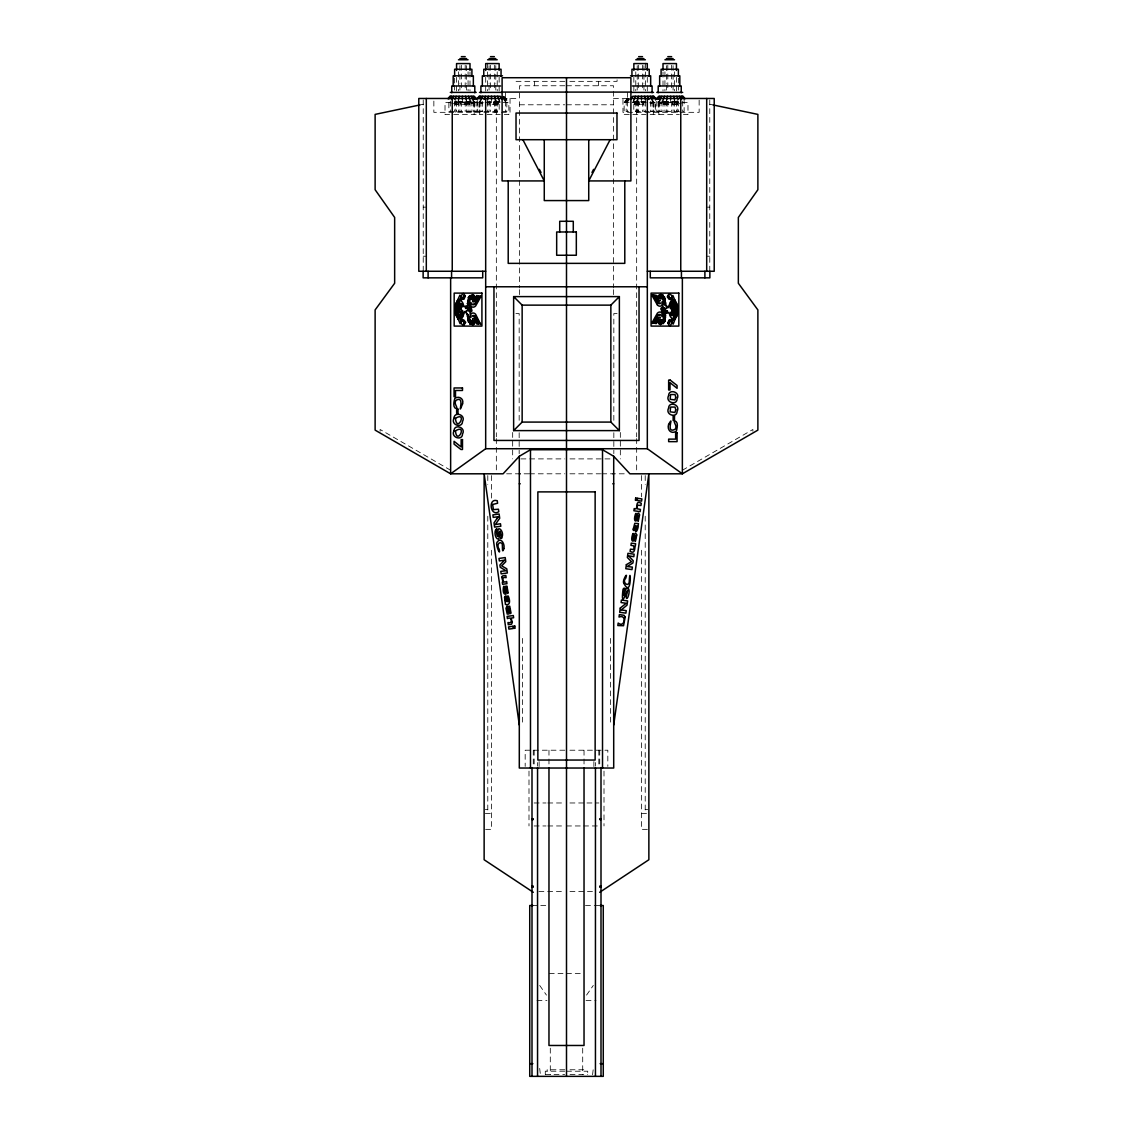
<?xml version="1.0" encoding="UTF-8"?>
<svg xmlns="http://www.w3.org/2000/svg" width="1133" height="1133" viewBox="0 0 1133 1133"><rect width="100%" height="100%" fill="white"/><g stroke="black" fill="none" stroke-linecap="round" stroke-linejoin="round"><path stroke-width="0.75" stroke-dasharray="5 3.75" d="M592.573 1074.764L593.324 1068.419M458.114 102.381L459.049 97.806M487.275 102.381L488.21 97.806M637.256 102.381L638.191 97.806M666.402 102.381L667.337 97.806M457.874 102.381L458.823 97.806M637.001 102.381L637.964 97.806M666.147 102.381L667.11 97.806M633.305 102.381L635.103 97.806M662.451 102.381L664.25 97.806M632.823 102.381L634.664 97.806M661.969 102.381L663.811 97.806M479.925 102.381L482.474 97.806M659.052 102.381L661.615 97.806M479.245 102.381L481.865 97.806M658.372 102.381L660.992 97.806M627.3 102.381L630.642 97.495M586.554 995.1L593.295 985.441M626.464 102.381L629.027 98.713L626.181 98.783L626.181 111.586L630.401 111.586M625.671 102.381L630.316 96.277M624.736 102.381L629.495 96.277M625.104 102.381L629.934 96.277M629.226 114.56L624.141 114.56L624.141 102.381L629.07 96.277M682.363 470.266L752.893 429.478L752.893 431.248M469.6 104.278L469.6 101.843L455.112 101.843L455.112 104.278L469.6 104.278L475.039 102.381M650.087 103.797L654.166 102.381M679.248 103.797L683.312 102.381M419.791 104.972L423.232 104.25M564.815 81.349L515.926 81.349L515.926 78.928M569.857 81.349L617.074 81.349L617.074 78.928M564.815 85.754L519.523 85.754L519.523 287.909M566.5 85.754L613.477 85.754L613.477 287.909M502.103 98.472L519.523 98.472M613.477 98.472L630.897 98.472M450.778 102.381L445.014 102.381L445.014 114.56L450.098 114.56M454.163 102.381L483.324 102.381M485.165 102.381L500.474 102.381M503.094 102.381L508.859 102.381L508.859 114.56L503.774 114.56M624.141 102.381L629.906 102.381M632.526 102.381L647.835 102.381M649.676 102.381L678.837 102.381M682.222 102.381L687.986 102.381L687.986 114.56L682.902 114.56M663.4 104.278L677.888 104.278L677.888 101.843L663.4 101.843L663.4 104.278L657.961 102.381M519.523 104.788L564.758 104.788M566.5 104.788L613.477 104.788M482.233 111.586L478.013 111.586L478.013 100.384M483.933 111.586L499.214 111.586L499.143 101.304M502.599 111.586L506.819 111.586L506.819 98.783L504.015 98.783L506.536 102.381M649.067 111.586L633.786 111.586L633.857 101.304M650.767 111.586L654.987 111.586L654.987 100.384M453.682 114.56L482.842 114.56M487.02 114.56L500.177 114.56M632.823 114.56L645.98 114.56M650.158 114.56L679.318 114.56M423.232 207.155L425.753 207.155M707.247 207.155L709.768 207.155M423.232 256.214L425.753 256.214M707.247 256.214L709.768 256.214M515.912 313.572L519.169 313.572L519.169 422.198M617.088 313.572L613.831 313.572L613.831 422.198M520.925 458.893L564.758 458.893M569.97 458.893L612.075 458.893M506.621 473.806L528.998 473.806M529.508 473.806L564.801 473.806M569.913 473.806L600.589 473.806M601.722 473.806L626.379 473.806M564.801 750.216L525.174 750.216L525.174 766.404M569.899 750.216L607.826 750.216L607.826 766.404M534.11 802.971L546.049 802.971M547.749 802.971L564.801 802.971M569.913 802.971L585.251 802.971M586.951 802.971L598.89 802.971M485.349 809.472L487.785 809.472M645.215 809.472L647.651 809.472M485.349 813.551L491.495 813.551M641.505 813.551L647.651 813.551M534.11 825.957L546.049 825.957M547.749 825.957L564.801 825.957M566.5 825.957L581.838 825.957M583.552 825.957L598.89 825.957M485.604 829.356L491.495 829.356L491.495 548.103M647.396 829.356L641.505 829.356L641.505 548.103M538.897 891.43L564.772 891.43M569.956 891.43L594.103 891.43M532 905.522L547.522 905.522M585.478 905.522L601 905.522M549.25 973.587L564.772 973.587M566.5 973.587L583.75 973.587M536.985 1000.623L546.97 1000.623M586.03 1000.623L596.015 1000.623M564.744 1069.764L547.154 1069.764L547.154 1071.209M570.012 1069.764L585.846 1069.764L585.846 1071.209M564.744 1071.209L545.285 1071.209L545.285 1074.636M566.5 1071.209L587.715 1071.209L587.715 1074.636M545.285 1074.495L564.73 1074.495M570.041 1074.495L587.715 1074.495M709.768 104.25L713.209 104.972M478.834 102.381L482.913 103.797M449.688 102.381L453.752 103.797M450.637 470.266L380.107 429.478L380.107 431.248M503.93 96.277L508.859 102.381M503.066 96.277L507.896 102.381M503.505 96.277L508.264 102.381M502.684 96.277L507.329 102.381M539.705 985.441L546.446 995.1M502.358 97.495L505.7 102.381M651.135 97.806L653.755 102.381M472.008 97.806L474.628 102.381M650.526 97.806L653.075 102.381M471.385 97.806L473.948 102.381M498.336 97.806L500.177 102.381M469.189 97.806L471.031 102.381M497.897 97.806L499.695 102.381M468.75 97.806L470.549 102.381M674.177 97.806L675.126 102.381M495.036 97.806L495.999 102.381M465.89 97.806L466.853 102.381M673.951 97.806L674.886 102.381M644.79 97.806L645.725 102.381M494.809 97.806L495.744 102.381M465.663 97.806L466.598 102.381M539.676 1068.419L540.427 1074.764M709.768 99.916L709.768 271.269M699.146 100.2L699.146 112.323L622.966 112.323L622.966 98.472M684.134 98.783L684.134 111.586L655.327 111.586L655.327 100.384M682.689 101.12L682.689 111.586M678.37 78.078L678.37 83.375M678.37 85.131L678.37 90.428M678.37 101.007L678.37 111.586M677.633 101.843L677.633 104.278M677.208 100.2L677.208 112.323M676.911 101.843L676.911 104.278M676.443 77.299L676.443 91.022M676.443 101.304L676.443 111.586M675.764 101.843L675.764 104.278M674.532 71.846L674.532 90.852M674.532 101.219L674.532 111.586M674.262 101.843L674.262 104.278M673.087 65.643L673.087 83.318M673.087 85.088L673.087 90.385M673.087 100.993L673.087 111.586M672.52 101.843L672.52 104.278M671.642 65.232L671.642 90.994M671.642 101.29L671.642 111.586M670.637 97.806L670.637 104.278M668.767 101.843L668.767 104.278M667.804 65.232L667.804 90.994M667.804 101.29L667.804 111.586M667.011 101.843L667.011 104.278M666.374 65.643L666.374 83.318M666.374 85.088L666.374 90.385M666.374 100.993L666.374 111.586M665.524 101.843L665.524 104.278M664.929 71.846L664.929 90.852M664.929 101.219L664.929 111.586M664.363 101.843L664.363 104.278M663.641 101.843L663.641 104.278M663.003 72.158L663.003 91.022M663.003 101.304L663.003 111.586M661.091 101.007L661.091 111.586M659.647 101.361L659.647 111.586M658.84 102.381L658.84 114.56M658.202 101.347L658.202 111.586M656.772 101.12L656.772 111.586M653.543 101.12L653.543 111.586M653.302 102.381L653.302 114.56M652.098 101.347L652.098 111.586M650.668 101.361L650.668 111.586M647.297 77.299L647.297 91.022M645.385 63.207L645.385 90.852M645.385 101.219L645.385 111.586M645.215 475.577L645.215 484.428M645.215 516.209L645.215 813.551M643.941 65.643L643.941 83.318M643.941 85.088L643.941 90.385M643.941 100.993L643.941 111.586M643.36 101.843L643.36 104.278M642.496 65.232L642.496 90.994M642.496 101.29L642.496 111.586M641.49 97.806L641.49 104.278M641.505 475.577L641.505 496.821M639.621 101.843L639.621 104.278M638.658 65.232L638.658 90.994M638.658 101.29L638.658 111.586M637.964 100.2L637.964 112.323M637.865 101.843L637.865 104.278M637.213 65.643L637.213 83.318M637.213 85.088L637.213 90.385M637.213 100.993L637.213 111.586M636.661 100.228L636.661 436.8M636.661 438.57L636.661 445.623M636.661 447.379L636.661 472.05M636.364 101.843L636.364 104.278M635.783 71.846L635.783 90.852M635.783 101.219L635.783 111.586M635.216 101.843L635.216 104.278M634.494 101.843L634.494 104.278M633.857 77.299L633.857 91.022M627.611 92.382L627.611 111.586M620.332 432.452L620.332 458.893M613.831 432.721L613.831 453.696M613.477 289.623L613.477 296.704M610.588 638.389L610.588 725.106M604.002 771.091L604.002 825.957M599.725 750.216L599.725 766.035M598.833 750.216L598.833 766.404M598.408 81.349L598.408 85.754M595.448 762.566L595.448 766.092M593.89 761.56L593.89 768.032M584.033 750.216L584.033 766.135M582.702 1048.167L582.702 1074.594M550.298 1048.167L550.298 1074.594M548.967 750.216L548.967 766.135M539.11 761.56L539.11 768.032M537.552 762.566L537.552 766.092M534.592 81.349L534.592 85.754M534.167 750.216L534.167 766.404M533.275 750.216L533.275 766.035M528.998 771.091L528.998 825.957M522.412 638.389L522.412 725.106M519.523 289.623L519.523 296.704M519.169 432.721L519.169 453.696M512.668 432.452L512.668 458.893M510.034 98.472L510.034 112.323L433.854 112.323L433.854 100.2M505.389 92.382L505.389 111.586M499.143 77.299L499.143 91.022M498.506 101.843L498.506 104.278M497.784 101.843L497.784 104.278M497.217 71.846L497.217 90.852M497.217 101.219L497.217 111.586M496.636 101.843L496.636 104.278M496.339 100.228L496.339 436.8M496.339 438.57L496.339 445.623M496.339 447.379L496.339 472.05M495.787 65.643L495.787 83.318M495.787 85.088L495.787 90.385M495.787 100.993L495.787 111.586M495.135 101.843L495.135 104.278M495.036 100.2L495.036 112.323M494.342 65.232L494.342 90.994M494.342 101.29L494.342 111.586M493.379 101.843L493.379 104.278M491.51 97.806L491.51 104.278M491.495 475.577L491.495 498.591M490.504 65.232L490.504 90.994M490.504 101.29L490.504 111.586M489.64 101.843L489.64 104.278M489.059 65.643L489.059 83.318M489.059 85.088L489.059 90.385M489.059 100.993L489.059 111.586M487.615 63.207L487.615 90.852M487.615 101.219L487.615 111.586M487.785 475.577L487.785 484.428M487.785 516.209L487.785 813.551M485.703 77.299L485.703 91.022M482.332 101.361L482.332 111.586M480.902 101.347L480.902 111.586M479.698 102.381L479.698 114.56M479.457 101.12L479.457 111.586M477.673 100.384L477.673 111.586L448.866 111.586L448.866 98.783M476.228 101.12L476.228 111.586M474.798 101.347L474.798 111.586M474.161 102.381L474.161 114.56M473.353 101.361L473.353 111.586M471.909 101.007L471.909 111.586M469.997 72.158L469.997 91.022M469.997 101.304L469.997 111.586M469.359 101.843L469.359 104.278M468.637 101.843L468.637 104.278M468.071 71.846L468.071 90.852M468.071 101.219L468.071 111.586M467.476 101.843L467.476 104.278M466.626 65.643L466.626 83.318M466.626 85.088L466.626 90.385M466.626 100.993L466.626 111.586M465.989 101.843L465.989 104.278M465.196 65.232L465.196 90.994M465.196 101.29L465.196 111.586M464.233 101.843L464.233 104.278M462.363 97.806L462.363 104.278M461.358 65.232L461.358 90.994M461.358 101.29L461.358 111.586M460.48 101.843L460.48 104.278M459.913 65.643L459.913 83.318M459.913 85.088L459.913 90.385M459.913 100.993L459.913 111.586M458.738 101.843L458.738 104.278M458.468 71.846L458.468 90.852M458.468 101.219L458.468 111.586M457.236 101.843L457.236 104.278M456.557 77.299L456.557 91.022M456.557 101.304L456.557 111.586M456.089 101.843L456.089 104.278M455.792 100.2L455.792 112.323M455.367 101.843L455.367 104.278M454.63 78.078L454.63 83.375M454.63 85.131L454.63 90.428M454.63 101.007L454.63 111.586M450.311 101.12L450.311 111.586M423.232 99.916L423.232 271.269M498.747 101.843L487.884 101.843L487.884 104.278L498.747 104.278L498.747 101.843M645.116 101.843L634.253 101.843L634.253 104.278L645.116 104.278L645.116 101.843"/><path stroke-width="1.5" d="M462.802 321.361L463.595 319.761L465.72 322.31L464.544 324.123L463.907 320.724L463.978 325.015A1.615 1.02 -90 0 1 462.859 325.001L460.876 323.33L461.018 318.925M668.512 295.812L669.022 294.169A1.615 1.02 -90 0 1 670.141 294.183L672.124 295.855L671.982 300.273A1.6 1.006 -90 0 1 670.736 299.211L668.512 295.812L669.093 298.461L667.974 295.104L667.28 296.888L669.277 299.424L670.198 297.837M672.351 305.995L671.303 302.129A13.738 8.682 90 0 1 671.827 308.204A1.898 1.204 90 0 0 672.351 305.995M676.089 316.305L674.914 314.832L675.58 316.305M472.744 318.925L472.758 318.6A4.008 2.535 90 0 1 474.869 318.6L478.608 324.279L475.733 318.033M676.104 316.234L675.268 318.94L674.121 318.161L675.041 318.161M613.704 725.007L648.869 473.806L648.869 859.749L599.683 892.308M470.138 298.63L469.699 297.611A1.487 0.935 -90 0 0 469.119 296.265L469.586 298.503L470.62 298.56L469.883 295.614A2.436 1.544 90 0 0 470.025 297.667L470.337 298.56M472.659 301.024L472.829 301.845A5.948 3.767 90 0 0 476.625 298.885L478.622 295.812L476.483 301.647M462.788 297.823C464.105 303.403 465.989 291.139 464.615 296.86L463.468 298.871L464.473 296.52L463.964 293.999A1.558 0.991 90 0 0 462.561 293.999L461.542 295.401A2.606 1.657 -90 0 1 460.635 295.713L460.848 299.126M670.212 321.361C668.881 315.725 667.28 327.848 668.385 322.339L669.532 320.313L668.527 322.678L669.036 325.185A1.558 0.991 90 0 0 670.439 325.199L671.458 323.783A2.606 1.657 -90 0 1 672.365 323.471L672.152 318.94A3.512 2.224 90 0 0 670.679 320.356L669.476 323.117L668.527 322.678M458.511 99.322L459.148 96.277M487.657 99.322L488.295 96.277M637.638 99.322L638.276 96.277M666.785 99.322L667.422 96.277M457.732 301.038L457.335 302.851M675.268 318.161L675.679 316.376M454.914 99.322L456.146 96.277M484.074 99.322L485.306 96.277M634.055 99.322L635.287 96.277M663.202 99.322L664.434 96.277M476.115 298.744L476.922 295.43L475.095 298.475A2.224 1.402 -90 0 1 473.891 299.466M656.517 317.537L654.378 323.387L656.361 320.285A5.948 3.767 90 0 1 660.185 317.297M591.978 172.471L593.593 169.355M610.12 139.699L588.735 180.926L630.897 180.926L630.897 77.724L502.103 77.724L502.103 180.926L544.265 180.926L522.88 139.699M451.84 99.322L453.582 96.277M480.987 99.322L482.729 96.277M630.968 99.322L632.71 96.277L653.911 96.277L655.88 98.713M660.114 99.322L661.856 96.277M449.9 98.713L451.614 96.277M479.047 98.713L480.76 96.277M658.174 98.713L659.888 96.277M448.47 98.713L450.368 96.277M479.514 96.277L477.616 98.713L473.452 98.783M656.743 98.713L658.641 96.277L683.057 96.277L685.026 98.713M447.974 98.713L449.943 96.277L474.359 96.277L476.257 98.713M477.12 98.713L479.089 96.277L500.29 96.277L502.032 99.322M713.209 104.972L757.878 114.391L757.878 189.721L738.348 217.437L738.348 283.264L757.878 309.932L757.878 430.129L682.363 473.806L629.906 473.806L613.704 456.287L602.515 449.73L530.485 449.73L519.296 456.287L503.094 473.806L450.637 473.806L375.122 430.129L375.122 309.932L394.652 283.264L394.652 217.437L375.122 189.721L375.122 114.391L419.791 104.972M619.369 430.611L610.857 422.085L610.857 305.131L619.369 296.605L513.631 296.605L513.631 430.611L619.369 430.611L619.369 296.605M513.631 430.611L522.143 422.085L522.143 305.131L513.631 296.605M504.525 560.127L499.908 565.027L500.234 567.293L506.054 570.749L500.8 571.344L501.14 573.85L507.357 572.972L506.777 568.808L501.678 565.863L505.771 561.642L505.205 557.563L498.987 558.442L499.341 560.934L503.633 560.283M682.363 277.84L682.363 473.806L647.325 448.725L485.675 448.725L450.637 473.806L450.637 277.84M662.111 294.849L662.338 297.526A2.549 1.615 90 0 1 662.111 294.849M470.974 306.887L471.979 310.824A3.399 2.153 -90 0 1 469.912 311.787L470.719 317.594L470.634 314.266A6.756 4.263 90 0 1 475.619 314.252L480.675 324.534L475.874 316.829A5.707 3.611 90 0 0 472.489 315.753L472.631 316.178A5.283 3.342 90 0 1 475.733 318.047M662.026 312.311L661.021 308.36A3.399 2.153 -90 0 1 663.088 307.397L662.281 301.605L662.366 304.933M464.488 323.387L462.278 319.973A1.6 1.006 -90 0 0 461.018 318.897M461.358 56.65L465.196 56.65M490.504 56.65L494.342 56.65M638.658 56.65L642.496 56.65M667.804 56.65L671.642 56.65M459.913 58.576L466.626 58.576M489.059 58.576L495.787 58.576M637.213 58.576L643.941 58.576M666.374 58.576L673.087 58.576M458.468 59.752L468.071 59.752M487.615 59.752L497.217 59.752M635.783 59.752L645.385 59.752M664.929 59.752L674.532 59.752M502.5 75.812L482.332 75.812L482.332 86.037M630.5 75.812L650.668 75.812L650.668 86.037M500.574 85.981L480.902 85.981L480.902 92.807M632.426 85.981L652.098 85.981L652.098 92.807M502.103 92.085L630.897 92.085M450.311 92.382L476.228 92.382M479.457 92.382L501.593 92.382M631.407 92.382L653.543 92.382M656.772 92.382L682.689 92.382M502.103 98.472L418.785 98.472L418.785 271.269L485.675 271.269M630.897 98.472L714.215 98.472L714.215 271.269L647.325 271.269M659.548 98.783L655.327 98.783L653.486 96.277M485.675 286.776L647.325 286.776M473.891 299.424L470.691 299.424A1.756 1.119 -90 0 0 470.039 299.778L469.855 300.033A2.422 1.53 -90 0 0 469.572 300.727L468.354 305.584L467.023 307.581L466.541 306.646A1.813 1.147 90 0 0 465.012 306.434L464.19 306.972L463.468 305.018A6.232 3.951 90 0 0 459.686 300.542A17.731 11.217 90 0 0 459.431 317.127L459.899 318.5A4.844 3.059 90 0 0 462.363 317.467L462.901 316.603A5.368 3.399 90 0 0 463.439 314.974C465.578 306.448 470.818 321.772 469.77 319.619A3.102 1.969 -90 0 0 471.328 320.54L474.5 320.526L477.163 324.095L474.869 319.35A3.328 2.11 -90 0 0 472.744 318.911M522.143 305.131L610.857 305.131M675.339 305.103L675.268 308.743L675.778 305.938L676.656 308.587L676.359 305.018L675.509 305.018L675.764 308.049L675.424 306.236M469.869 308.303L470.861 307.029M522.143 422.085L610.857 422.085M519.296 473.806L520.203 473.806M612.797 473.806L613.704 473.806M519.296 483.791L520.203 483.791M612.797 483.791L613.704 483.791M532 818.72L533.275 818.72M599.725 818.72L601 818.72M532 819.598L533.275 819.598M599.725 819.598L601 819.598M532 886.077L533.275 886.077M599.725 886.077L601 886.077M532 887.238L533.275 887.238M599.725 887.238L601 887.238M532.992 905.522L529.734 905.522L529.734 1076.35L603.266 1076.35L603.266 905.522L600.008 905.522M529.734 1063.675L532.864 1063.675M600.136 1063.675L603.266 1063.675M460.692 300.245L459.97 299.678L461.074 297.271L460.848 300.259A3.512 2.224 90 0 0 462.321 298.829L463.524 296.081L464.473 296.52M660.171 317.353L660.369 318.104A4.716 2.988 90 0 0 656.899 320.469L655.979 323.741L657.905 320.724A2.224 1.402 -90 0 1 659.109 319.733L662.309 319.775A1.756 1.119 -90 0 0 662.961 319.421L663.145 319.152A2.422 1.53 -90 0 0 663.428 318.472L664.646 313.6L665.977 311.603L666.459 312.552A1.813 1.147 90 0 0 667.988 312.765L668.867 312.255L669.532 314.167A6.232 3.951 90 0 0 673.314 318.642A17.731 11.217 90 0 0 673.569 302.058L673.101 300.698M533.317 892.308L484.131 859.749L484.131 473.806L519.296 725.007M457.42 302.893L458.086 304.352C455.678 304.281 457.279 298.021 458.879 301.038L457.959 301.038M469.77 308.275L470.393 302.199L471.186 302.964A3.144 1.997 90 0 1 470.648 305.159L470.634 305.981M653.09 294.934L651.928 295.373L657.381 304.933M682.633 96.277L684.53 98.713M681.386 96.277L683.1 98.713M652.24 96.277L653.953 98.713M473.112 96.277L474.826 98.713M679.418 96.277L681.16 99.322M650.271 96.277L652.013 99.322M471.144 96.277L472.886 99.322M653.005 294.807L657.126 302.369A5.707 3.611 -90 0 0 660.511 303.432L660.369 303.021A5.283 3.342 -90 0 1 657.267 301.151L654.392 294.92L658.131 300.585A4.008 2.535 90 0 0 660.242 300.599L660.256 300.273A3.328 2.11 -90 0 1 658.131 299.848L655.837 295.104L658.5 298.659L661.672 298.659A3.102 1.969 -90 0 1 663.145 299.735C662.054 304.324 668.541 309.677 669.561 304.225A5.368 3.399 90 0 1 670.099 302.596L670.637 301.718A4.844 3.059 90 0 1 673.101 300.684M539.407 169.355L541.022 172.471M676.854 96.277L678.086 99.322M647.694 96.277L648.926 99.322M497.713 96.277L498.945 99.322M468.566 96.277L469.798 99.322M673.852 96.277L674.489 99.322M644.705 96.277L645.343 99.322M494.724 96.277L495.362 99.322M465.578 96.277L466.215 99.322M457.661 314.082L457.236 311.15L457.491 314.181M709.867 271.269L709.867 277.84L650.285 277.84L650.285 271.269M706.695 98.472L706.695 271.269M704.896 271.269L704.896 277.84M681.429 271.269L681.429 277.84M681.245 92.807L681.245 85.981L658.202 85.981L658.202 92.807M680.763 98.472L680.763 271.269M679.814 86.037L679.814 75.812L659.647 75.812L659.647 86.037M678.37 76.308L678.37 69.255L661.091 69.255L661.091 76.308M676.443 70.444L676.443 63.575L663.003 63.575L663.003 70.444M670.637 96.277L670.637 99.322M662.366 313.218L662.366 314.039A3.144 1.997 90 0 0 661.814 316.22C663.074 319.279 664.476 310.414 662.493 310.881L662.139 312.17M649.223 76.308L649.223 69.255L631.945 69.255L631.945 76.308M647.297 70.444L647.297 63.575L633.857 63.575L633.857 70.444M647.325 98.472L647.325 448.725M641.49 96.277L641.49 99.322M639.04 286.776L639.04 440.44L493.96 440.44L493.96 286.776M624.793 180.926L624.793 263.366L508.207 263.366L508.207 180.926M613.704 456.287L613.704 768.032L519.296 768.032L519.296 456.287M602.515 449.73L602.515 768.032M601 767.565L601 1076.35M595.448 767.848L595.448 1076.35M588.735 139.699L588.735 200.583L544.265 200.583L544.265 139.699M584.033 767.905L584.033 1045.476L548.967 1045.476L548.967 767.905M573.284 231.982L573.284 221.289L559.716 221.289L559.716 231.982M566.5 77.724L566.5 1076.35M537.552 767.848L537.552 1076.35M532 767.565L532 1076.35M530.485 449.73L530.485 768.032M501.055 76.308L501.055 69.255L483.777 69.255L483.777 76.308M499.143 70.444L499.143 63.575L485.703 63.575L485.703 70.444M491.51 96.277L491.51 99.322M485.675 98.472L485.675 448.725M482.715 271.269L482.715 277.84L423.133 277.84L423.133 271.269M474.798 92.807L474.798 85.981L451.755 85.981L451.755 92.807M473.353 86.037L473.353 75.812L453.186 75.812L453.186 86.037M471.909 76.308L471.909 69.255L454.63 69.255L454.63 76.308M469.997 70.444L469.997 63.575L456.557 63.575L456.557 70.444M462.363 96.277L462.363 99.322M452.237 98.472L452.237 271.269M451.571 271.269L451.571 277.84M428.104 271.269L428.104 277.84M426.305 98.472L426.305 271.269M662.366 313.204A7.067 4.475 -90 0 0 657.381 313.204L651.872 322.99A1.643 1.034 -90 0 0 653.302 322.99L656.219 317.056A7.11 4.504 90 0 1 660.539 314.549L660.497 315.073A7.393 4.674 -90 0 0 656.531 317.552M662.366 304.933A6.756 4.263 90 0 1 657.381 304.933M470.634 305.981A7.067 4.475 -90 0 0 475.619 305.981L481.128 296.209A1.643 1.034 -90 0 0 479.698 296.209L476.781 302.129A7.11 4.504 90 0 1 472.461 304.65L472.461 304.126A7.393 4.674 90 0 0 476.469 301.633M476.101 298.73A4.716 2.988 90 0 1 472.645 301.066M460.423 318.047A2.903 1.841 90 0 1 459.729 314.535A2.323 1.459 -90 0 1 460.083 314.875A2.507 1.586 -90 0 1 460.423 318.019M625.161 617.145L623.532 625.728L617.825 625.543L618.179 623.051C624.892 628.433 626.946 613.746 619.015 617.074L619.369 614.582L624.085 615.304L625.161 617.145M469.02 317.75L469.02 317.891A1.954 1.232 90 0 1 467.887 318.019L467.66 317.311A1.77 1.119 90 0 1 468.864 317.311L469.02 317.75M623.816 583.297C632.653 600.278 630.203 559.971 629.197 582.475C627.866 587.475 621.762 581.725 625.699 578.312C628.574 570.168 621.989 580.634 623.816 583.297M663.98 301.378L664.136 301.874A1.77 1.119 90 0 0 665.34 301.874L665.156 301.208A1.954 1.232 90 0 0 664.009 301.18L663.995 301.236M469.048 322.466L470.195 320.894L469.048 322.466M623.136 594.414C625.444 599.669 623.83 586.724 628.008 588.367C631.364 590.265 626.266 603.62 626.237 596.425C631.761 575.408 619.779 616.281 622.994 589.642A2.139 1.006 -82 0 1 623.83 588.31L624.906 588.197L623.136 594.414M663.952 296.619L662.805 298.305L663.952 296.619M471.753 309.96L471.753 309.96M661.261 309.153L661.261 309.068M501.083 534.847L500.701 538.6L501.707 538.189A2.139 1.006 82 0 0 502.146 536.688C504.397 531.08 496.452 523.814 498.208 533.445C498.095 541.645 495.461 530.938 496.821 528.615C493.705 530.046 494.809 539.45 498.704 539.152C500.05 536.249 498.888 525.684 501.083 534.847M503.902 548.57C501.792 555.043 502.825 545.823 502.103 543.429C498.208 540.554 496.721 546.63 499.143 549.094C501.154 557.62 495.192 544.945 497.019 542.282C500.871 536.49 505.091 544.152 503.902 548.57M636.732 534.974C634.735 545.511 635.117 541.404 635.528 535.527C634.664 543.458 629.792 542.891 632.568 534.493A1.643 0.779 -82 0 1 633.205 533.473C632.526 550.199 633.701 527.086 636.732 534.974M639.536 514.864C637.553 525.415 637.921 521.307 638.332 515.43C637.482 523.361 632.596 522.795 635.372 514.396A1.643 0.779 -82 0 1 636.024 513.376C635.344 530.102 636.519 506.989 639.536 514.864M462.391 304.834L462.93 305.868L462.391 304.777M633.234 529.153C633.446 535.201 636.321 518.617 634.99 529.069C635.627 536.136 638.785 526.675 638.134 525.825L638.446 523.602L634.792 523.319L633.234 529.153M670.623 313.331L670.453 314.62L670.623 313.331M470.634 321.361L469.94 324.052L470.634 321.361M662.366 297.738L663.06 295.132L662.366 297.738M460.649 313.204L461.697 317.07A13.738 8.682 90 0 1 461.173 310.994A1.898 1.204 90 0 0 460.649 313.19M468.241 304.65L467.249 306.037L468.241 304.65M664.759 314.337L665.779 313.232L664.759 314.337M471.002 295.515L470.634 298.092L471.002 295.515M661.998 323.542L662.366 321.106L661.998 323.542M454.05 418.219C450.198 425.073 462.547 428.642 462.505 421.533C466.357 414.664 454.021 411.109 454.05 418.219M454.05 430.738C450.198 437.607 462.547 441.162 462.505 434.052C466.357 427.198 454.021 423.629 454.05 430.738M462.561 403.858C456.174 419.507 466.428 393.916 455.806 400.473C453.667 404.042 457.59 406.492 456.783 408.744C452.294 408.262 453.993 401.323 454.815 398.391C458.978 395.516 464.162 398.689 462.561 403.858M505.389 598.479C505.148 605.716 508.703 598.266 505.389 598.479M668.626 395.544C664.788 402.399 677.123 405.968 677.095 398.858C680.947 392.004 668.597 388.435 668.626 395.544M668.626 408.064C664.788 414.933 677.123 418.488 677.095 411.378C680.947 404.523 668.597 400.955 668.626 408.064M668.612 424.436C666.813 429.733 671.246 434.633 676.33 431.206C677.152 428.274 678.851 421.334 674.362 420.853C673.554 423.105 677.477 425.555 675.339 429.124C664.462 435.015 675.183 412.823 668.612 424.436M460.409 303.432L459.417 311.717L459.247 305.981L460.409 303.432M672.818 309.252L673.285 315.753L673.583 307.482L672.818 309.252M673.044 319.407L671.926 321.928L672.308 318.954L673.044 319.407M468.382 297.384L469.558 298.914L468.382 297.384M504.029 588.636L504.95 592.162L505.148 586.398L506.918 586.101L508.08 592.347A1.643 0.779 82 0 1 507.754 593.508C506.607 591.851 506.649 579.246 505.998 594.117C500.998 595.42 504.355 580.592 504.029 588.636M506.833 608.733L507.768 612.259L507.966 606.495L509.737 606.197L510.898 612.443A1.643 0.779 82 0 1 510.558 613.604L509.184 608.067L509 613.959L507.23 614.072L505.984 608.308L507.046 606.013L506.833 608.733M664.632 321.687L663.442 320.285L664.632 321.687M504.567 597.261L505.431 604.427C514.637 606.962 504.879 586.951 508.646 600.745C506.692 605.433 507.626 591.596 504.567 597.261M455.452 418.318C456.826 433.5 467.957 410.826 455.452 418.318M455.452 430.837C456.826 446.02 467.957 423.345 455.452 430.837M675.778 397.173L674.928 399.949L670.141 399.298L670.609 394.539L675.027 394.539L675.778 397.173M675.778 409.693L674.928 412.469L670.141 411.817L670.609 407.059L675.027 407.073L675.778 409.693M470.577 322.098L470.889 324.35A2.549 1.615 90 0 0 470.79 321.588L470.577 322.098M634.296 547.027L633.574 549.519L630.415 549.165L630.118 551.374C635.698 555.014 634.48 546.304 635.316 545.95L635.627 543.741L631.265 543.132L630.954 545.341L633.843 545.879L634.296 547.027M512.328 622.314L511.564 624.226L508.264 624.736L507.966 622.527C513.235 624.467 511.719 615.573 507.414 618.618L507.102 616.409L513.32 615.531L513.631 617.74L511.054 618.108L512.328 622.314M467.235 315.937L468.566 316.886A1.841 1.161 -90 0 0 468.354 315.427L467.235 315.937M665.779 303.092L664.646 303.757A1.841 1.161 -90 0 1 664.448 302.299L665.779 303.092M467.971 319.18L469.189 319.053L469.09 318.132L467.971 319.18M665.043 299.919L663.91 301.066L663.811 300.146L665.043 299.919M468.453 321.928L469.558 320.582L468.467 321.843M474.076 322.339L474.076 322.339M637.157 506.663L637.482 508.859L640.428 509.411L640.117 511.634L633.899 510.756L634.211 508.547C639.139 511.351 633.956 499.115 641.278 503.293L640.966 505.502L637.808 505.176L637.157 506.663M658.443 296.605L658.443 296.605M664.547 297.172L663.442 298.602L664.547 297.172M501.792 577.264L503.066 582.065L502.301 582.079L502.613 584.288L506.961 583.679L506.649 581.47C502.358 584.43 500.843 575.748 506.125 577.66L505.814 575.451L502.542 575.946L501.792 577.264M468.099 320.681C468.495 323.174 470.634 316.404 468.113 320.582M664.915 298.404C662.692 300.67 662.678 298.39 664.915 298.404M473.509 321.999C474.245 327.848 476.2 318.246 473.509 321.999M657.891 296.265C658.613 302.114 660.581 292.498 657.891 296.265M492.6 504.482L493.45 509.623L498.435 509.213L498.789 511.719C490.405 517.285 487.629 497.656 497.245 500.744L497.599 503.25L492.6 504.482M635.882 527.681C636.562 533.912 638.049 521.279 635.882 527.681M474.061 297.214L474.359 297.866L474.061 297.214M658.443 321.659L658.74 322.31L658.443 321.659M620.275 608.039L619.68 612.273L625.898 613.137L626.252 610.645L621.054 609.908A123.554 58.307 -82 0 0 623.079 608.435L627.016 605.149L627.611 600.915L621.394 600.037L621.054 602.544L626.237 603.28L620.275 608.039M626.351 564.659L625.784 568.724L632.002 569.602L632.356 567.095L627.13 566.528L632.922 563.016L633.248 560.736L628.588 555.807L633.814 556.685L634.154 554.193L627.937 553.315L627.356 557.478L631.449 561.713L626.351 564.659M635.684 498.038L635.372 500.248L636.236 500.375L636.548 498.166L635.684 498.038M637.539 498.308L637.228 500.517L641.59 501.126L641.901 498.917L637.539 498.308M462.476 310.669L462.448 310.853A11.542 7.294 90 0 0 462.93 315.158A6.515 4.121 90 0 0 462.547 310.824L462.476 310.669M670.552 308.332L670.453 308.36A6.515 4.121 90 0 1 670.07 304.041A11.542 7.294 90 0 1 670.552 308.332M456.67 305.032L457.378 306.066L456.273 309.21L457.732 309.21L456.797 308.247L457.859 305.344L456.67 305.032M676.472 313.218L676.33 314.153L675.141 313.855L676.203 310.938L675.268 309.989L676.727 309.989L675.622 313.133L676.472 313.218M467.122 313.983L468.34 315.201L467.122 313.983M665.907 305.074L664.66 303.984L665.907 305.074M469.713 305.924L469.544 307.425L469.713 305.924M663.456 312.241L663.287 313.26L663.456 312.241M662.862 320.568L663.301 321.588A1.487 0.935 -90 0 0 663.881 322.919L662.862 320.568M456.755 301.916L456.273 304.38A20.564 13.015 90 0 0 456.372 314.648L460.097 323.698L461.202 322.14L458.426 314.209A18.836 11.911 90 0 1 458.78 302.837L461.018 297.016L459.913 295.161L456.755 301.916M676.727 314.804L673.243 324.066L671.982 322.183L674.22 316.362A18.836 11.911 90 0 0 674.574 304.975L671.798 297.058L672.903 295.486L676.628 304.536A20.564 13.015 90 0 1 676.727 314.804M455.565 304.579L455.239 305.754A10.565 6.685 90 0 0 455.367 313.289L456.67 316.461A19.771 12.505 90 0 1 456.457 302.469L455.565 304.579M677.761 313.444L676.557 316.716A19.771 12.505 90 0 0 676.33 302.738L677.633 305.896A10.565 6.685 90 0 1 677.761 313.444M473.665 296.421L473.566 296.775A1.855 1.175 -90 0 0 473.552 297.965L474.203 298.914L475.067 297.979A1.855 1.175 -90 0 0 475.067 296.789L474.43 295.84L473.665 296.421M658.046 320.866L657.933 321.206A1.855 1.175 -90 0 0 657.933 322.395L658.57 323.358L659.434 322.423A1.855 1.175 -90 0 0 659.448 321.234L658.797 320.271L658.046 320.866M468.58 303.672L467.136 303.672L468.58 302.908L468.58 303.672M664.632 314.946L664.42 316.277L665.553 316.277L665.609 314.875L664.632 314.946M462.561 315.909L462.193 316.348A6.232 3.937 90 0 1 461.91 310.145L462.561 315.909M670.594 302.865L671.104 309.054A6.232 3.937 90 0 0 670.807 302.851L670.594 302.865M466.895 310.711C465.819 314.266 465.663 309.975 466.895 310.711M666.728 306.873C664.604 309.791 668.073 308.275 666.728 306.873M469.374 311.235L468.028 310.258A2.748 1.742 90 0 0 469.374 309.451L469.374 311.235M663.768 307.609L663.626 309.748A2.748 1.742 90 0 1 664.972 308.927L663.768 307.609M468.765 309.111L468.524 309.507A1.53 0.977 -90 0 1 467.532 309.677A1.799 1.147 -90 0 1 468.949 307.978A1.742 1.105 -90 0 1 468.765 309.111M664.349 309.861L664.235 310.088A1.742 1.105 -90 0 0 664.065 311.178A1.799 1.147 -90 0 0 665.453 309.507A1.53 0.977 -90 0 0 664.476 309.677L664.349 309.861M469.062 301.35L467.943 300.103L469.062 301.35M664.065 317.594L665.057 319.081L664.065 317.594M467.745 301.35C466.739 303.814 470.634 301.675 467.745 301.35M665.482 317.424C663.414 319.081 664.604 314.719 665.482 317.424M496.891 518.645L494.016 522.88L494.611 527.114L500.828 526.25L500.474 523.743L495.305 524.551L499.71 518.263L499.115 514.014L492.897 514.892L493.237 517.384L498.435 516.676A123.554 58.307 82 0 0 496.891 518.645M663.117 323.571L662.38 320.639L662.975 321.531A2.436 1.544 -90 0 1 663.117 323.571M464.87 311.533L465.592 312.099L464.955 311.49M668.201 307.581L667.479 307.029L668.201 307.581M458.284 314.861L456.996 315.781L457.845 319.095L457.378 316.149L458.157 315.597L458.539 318.557L459.134 318.132L458.284 314.861M674.461 300.642L674.716 304.324L676.004 303.417L675.155 300.103L675.622 303.035L674.843 303.587L674.461 300.642M472.503 320.88L472.079 321.007A3.526 2.224 90 0 0 473.141 324.236L473.934 324.095A4.631 2.932 90 0 1 473.084 321.545L472.503 320.88M660.553 298.291L659.93 297.653A4.631 2.932 90 0 0 659.137 295.076L659.859 294.977A3.526 2.224 90 0 1 660.907 298.191L660.497 298.319M472.985 298.616L472.121 298.928A6.713 4.249 -90 0 1 472.659 296.01A1.77 1.119 -90 0 1 473.948 295.132A4.362 2.762 90 0 0 472.999 298.616M660.879 320.257L660.015 320.582A4.362 2.762 90 0 1 659.052 324.052A1.77 1.119 -90 0 0 660.341 323.188A6.713 4.249 -90 0 0 660.879 320.257M472.886 324.732L471.979 324.463A3.994 2.535 90 0 1 471.031 320.894L471.909 320.894A3.767 2.379 90 0 0 472.872 324.392L472.886 324.732M660.695 294.311L660.114 294.807A3.767 2.379 90 0 1 661.091 298.305L661.984 298.305A3.994 2.535 90 0 0 661.035 294.722L660.695 294.311M471.88 298.701L471.073 298.857A4.405 2.79 -90 0 1 471.739 295.217A1.671 1.062 -90 0 1 472.829 294.722A6.642 4.206 90 0 0 471.894 298.701M661.927 320.342L661.12 320.483A6.642 4.206 90 0 1 660.171 324.477A1.671 1.062 -90 0 0 661.247 323.967A4.405 2.79 -90 0 0 661.927 320.342M512.923 626.294L508.575 626.903L508.887 629.112L513.235 628.503L512.923 626.294M514.793 626.039L513.929 626.152L514.226 628.376L515.104 628.249L514.793 626.039M616.975 113.045L516.025 113.045L516.025 139.699L616.975 139.699L616.975 113.045M576.329 231.982L556.671 231.982L556.671 255.251L576.329 255.251L576.329 231.982M481.922 293.107L454.177 293.107L454.177 326.092L481.922 326.092L481.922 293.107M678.823 293.107L651.078 293.107L651.078 326.092L678.823 326.092L678.823 293.107M671.742 297.427L672.747 300.018L671.742 297.427M465.819 307.638L465.592 308.445L465.819 307.638M663.003 308.275L663.187 309.536L663.003 308.275M466.569 308.445L466.13 307.567L466.569 308.445M469.997 309.663L470.407 310.924L469.997 309.663M457.732 310.442L457.222 313.26L456.344 310.612L456.641 314.181L458.029 314.082L457.732 310.442M666.87 310.754L666.87 311.632L666.87 310.754M667.408 310.754L667.181 311.561L667.408 310.754M460.834 319.18L461.358 321.772L460.834 319.18M670.198 380.107L668.654 380.107L668.654 389.993L670 389.993L670 382.642L677.067 388.293L677.067 385.475L670.198 380.107M462.491 387.953L454.064 387.953L454.064 396.706L455.494 396.706L455.494 390.474L462.491 390.474L462.491 387.953M458.001 409.155L456.656 409.155L456.656 413.616L458.001 413.616L458.001 409.155M674.489 415.981L673.144 415.981L673.144 420.442L674.489 420.442L674.489 415.981M677.067 432.891L675.636 432.891L675.636 439.122L668.654 439.122L668.654 441.643L677.067 441.643L677.067 432.891M462.491 439.604L461.145 439.604L461.145 446.954L454.064 441.304L454.064 444.122L460.947 449.489L462.491 449.489L462.491 439.604M595.137 491.892L537.863 491.892L537.863 760.045L595.137 760.045L595.137 491.892M663.839 318.685L664.958 321.05L663.839 318.685M468.439 298.234L469.416 300.571L468.439 298.234M671.94 310.187A7.846 4.971 90 0 0 671.94 315.739A10.452 6.614 90 0 0 671.94 310.187M671.005 315.045A3.512 2.224 -90 0 0 671.104 312A4.178 2.648 -90 0 0 671.005 315.045M673.271 304.664A2.903 1.841 -90 0 0 672.577 301.151A2.507 1.586 -90 0 0 672.917 304.324A2.323 1.459 -90 0 0 673.285 304.678M674.163 313.629A8.257 5.226 90 0 0 674.163 306.448A59.454 37.616 -90 0 0 674.163 313.643M661.913 308.332A2.521 1.6 -90 0 0 662.054 310.697A2.266 1.43 -90 0 0 661.913 308.332M461.06 309.012A7.846 4.971 90 0 0 461.06 303.446A10.452 6.614 90 0 0 461.06 309.012M461.995 304.154A3.512 2.224 90 0 0 461.896 307.199A4.178 2.648 90 0 0 461.995 304.154M458.837 305.556A8.257 5.226 90 0 0 458.837 312.75A59.454 37.616 90 0 0 458.837 305.556M471.087 310.867A2.521 1.6 -90 0 0 470.946 308.488A2.266 1.43 -90 0 0 471.087 310.867"/></g></svg>
